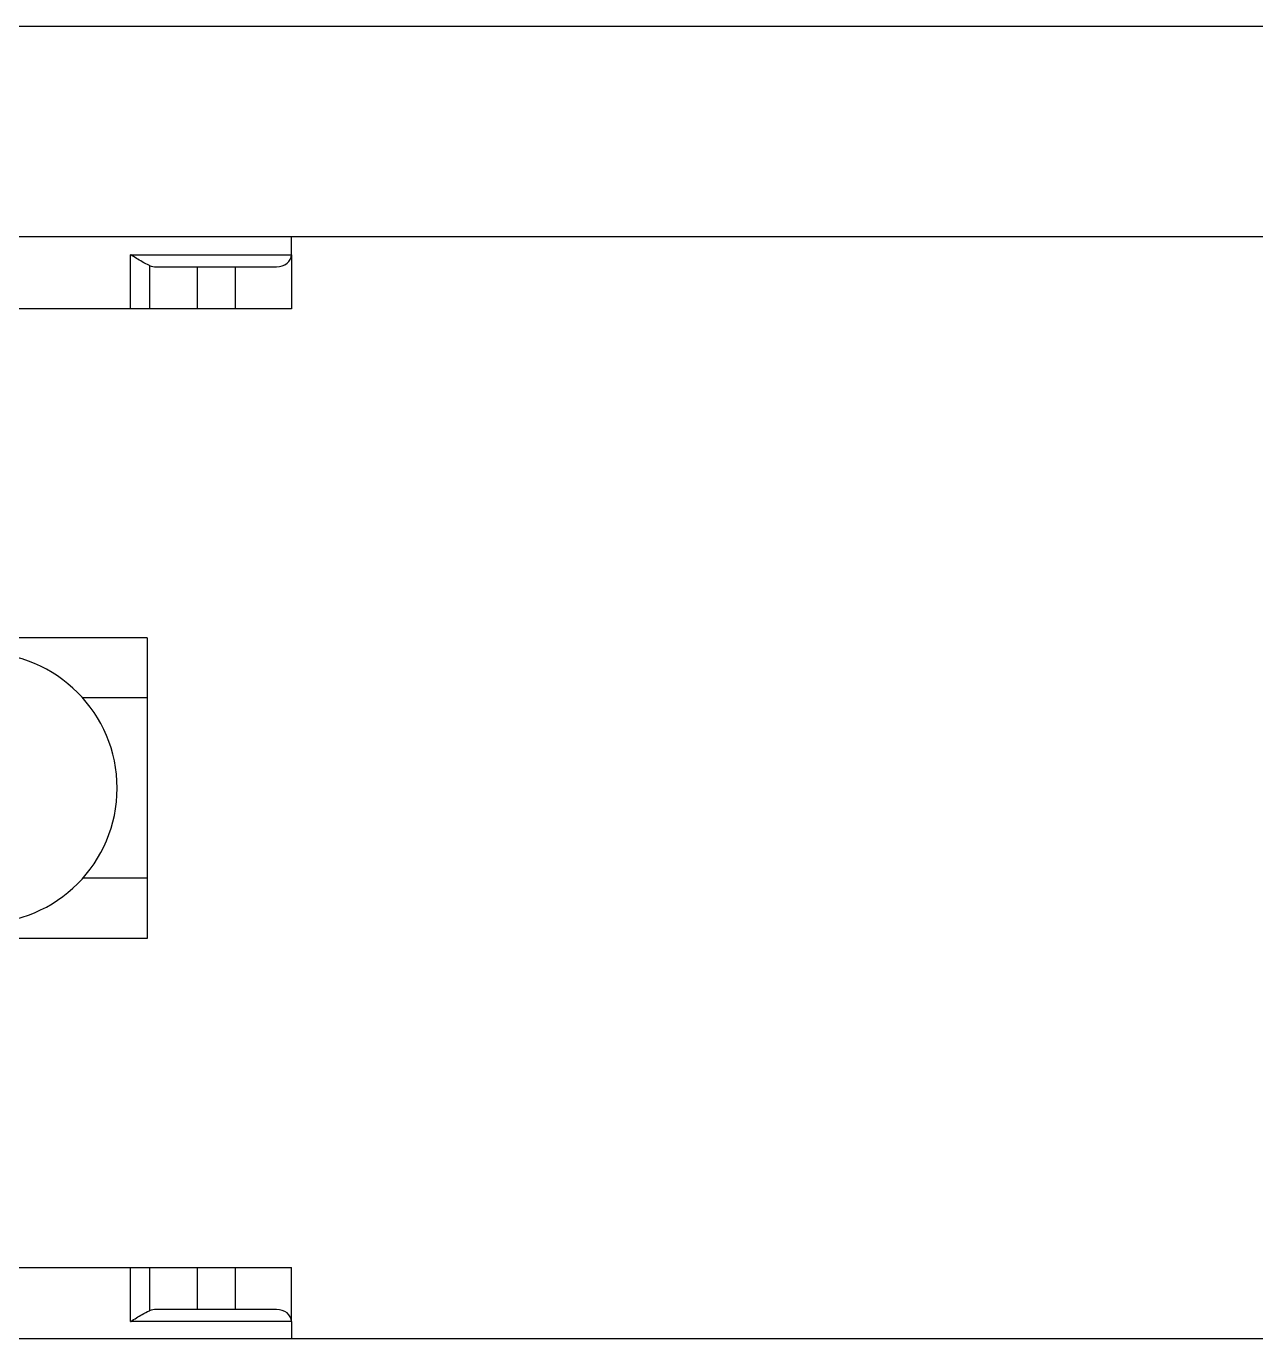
# Model space of a CAD drawing. Header units: inches. Extents: x -1851 to 6314, y -1304 to 4687.
# Drawn here: x 1557.4 to 1566.76, y 2221.22 to 2231.21 of the extents above; entities that cross this region are included whole.
import ezdxf

# ---------------------------------------------------------------- set-up
doc = ezdxf.new("R2010")
doc.units = ezdxf.units.IN
doc.header["$MEASUREMENT"] = 0
doc.layers.add('E-ARRY-TABL', color=9, linetype='Continuous')

# ---------------------------------------------------------------- blocks, each defined once
blk = doc.blocks.new('2.2.1_8 Mid Plan View')
at = {"color": 7, "linetype": 'Continuous', "lineweight": 15}
for p, q in [((-0.30061, -3.73684), (-0.30061, 2.68042)), ((0.30109, 2.68042), (0.30109, -3.73684)), ((0.41592, 2.56559), (0.41592, -3.62201)), ((-0.29117, 0.16896), (-0.30061, 0.16896)), ((-0.29117, 0.16896), (-0.26164, 0.16896)), ((-0.29117, 0.08119), (-0.29117, 0.16896)), ((-0.26164, 0.16896), (-0.26164, 0.1382)), ((0.29117, 0.16896), (0.26164, 0.16896)), ((0.26164, 0.1382), (0.26164, 0.16896)), ((0.29117, 0.16896), (0.29117, 0.08119)), ((0.29117, 0.16896), (0.30109, 0.16896)), ((-0.28461, 0.1382), (-0.28461, 0.16076)), ((0.28461, 0.16076), (0.28461, 0.1382)), ((-0.28461, 0.1382), (-0.26164, 0.1382)), ((-0.28461, 0.1177), (-0.28461, 0.1382)), ((-0.26164, 0.1382), (-0.26164, 0.1177)), ((0.26164, 0.1177), (0.26164, 0.1382)), ((0.26164, 0.1382), (0.28461, 0.1382)), ((0.28461, 0.1382), (0.28461, 0.1177)), ((-0.26164, 0.1177), (-0.28461, 0.1177)), ((-0.28461, 0.09514), (-0.28461, 0.1177)), ((-0.26164, 0.1177), (-0.26164, 0.09143)), ((0.28461, 0.1177), (0.26164, 0.1177)), ((0.26164, 0.09143), (0.26164, 0.1177)), ((0.28461, 0.1177), (0.28461, 0.09514)), ((-0.28532, 0.09143), (-0.26164, 0.09143)), ((-0.26164, 0.09143), (-0.26164, 0.08119)), ((-0.08202, 0.09022), (-0.04921, 0.09022)), ((-0.08202, 0.09022), (-0.08202, -0.1048)), ((-0.04921, 0.09022), (0.04921, 0.09022)), ((0.04921, 0.09022), (0.08202, 0.09022)), ((0.08202, 0.09022), (0.08202, -0.1048)), ((0.26164, 0.09143), (0.28532, 0.09143)), ((0.26164, 0.08119), (0.26164, 0.09143)), ((-0.26164, 0.08119), (-0.29117, 0.08119)), ((-0.26164, 0.08119), (-0.26164, -0.22889)), ((0.29117, 0.08119), (0.26164, 0.08119)), ((0.26164, -0.22889), (0.26164, 0.08119))]:
    blk.add_line(p, q, dxfattribs=at)
at = {"color": 8, "linetype": 'Continuous', "lineweight": 15}
for p, q in [((-0.04921, 0.09022), (-0.04921, 0.05502)), ((0.04921, 0.09022), (0.04921, 0.05502))]:
    blk.add_line(p, q, dxfattribs=at)
at = {"color": 7, "linetype": 'Continuous', "lineweight": 15}
blk.add_arc((0, 0), 0.07382, 0, 180, dxfattribs=at)
for centre, start_param, end_param in [((-0.29117, 0.16076), 4.712389, 6.283185), ((0.29117, 0.16076), 0, 1.570796), ((-0.29117, 0.09514), 4.24319, 4.712389), ((0.29117, 0.09514), 1.570796, 2.039995)]:
    blk.add_ellipse(centre, major_axis=(0, 0.0082), ratio=0.8, start_param=start_param, end_param=end_param, dxfattribs=at)
for points, knots in [([(-0.28532, 0.09143), (-0.28595, 0.09012), (-0.2875, 0.08689), (-0.28984, 0.08329), (-0.29116, 0.0812), (-0.29117, 0.08119)], [0, 0, 0, 0, 0.405195, 0.996287, 1, 1, 1, 1]), ([(0.29117, 0.08119), (0.29116, 0.0812), (0.28984, 0.08329), (0.2875, 0.08689), (0.28595, 0.09012), (0.28532, 0.09143)], [0, 0, 0, 0, 0.003713, 0.594805, 1, 1, 1, 1])]:
    blk.add_open_spline(points, degree=3, knots=knots, dxfattribs=at)
blk = doc.blocks.new('A$C1ac49d95')
at = {"layer": 'E-ARRY-TABL'}
for p, q in [((1.6022, 2243.1645), (87.9376, 2243.1645)), ((0, 2241.5623), (89.5398, 2241.5623)), ((54.4975, 2241.4239), (54.4975, 2241.5623)), ((53.2728, 2241.4239), (54.4975, 2241.4239)), ((53.2728, 2241.0119), (53.2728, 2241.4239)), ((54.4975, 2241.4239), (54.4975, 2241.0119)), ((53.4158, 2241.3423), (53.4158, 2241.0119)), ((53.4675, 2241.3324), (53.7823, 2241.3324)), ((53.7823, 2241.0119), (53.7823, 2241.3324)), ((53.7823, 2241.3324), (54.0683, 2241.3324)), ((54.0683, 2241.3324), (54.0683, 2241.0119)), ((54.0683, 2241.3324), (54.3831, 2241.3324)), ((53.2728, 2241.0119), (48.9464, 2241.0119)), ((53.4158, 2241.0119), (53.2728, 2241.0119)), ((53.7823, 2241.0119), (53.4158, 2241.0119)), ((54.0683, 2241.0119), (53.7823, 2241.0119)), ((54.4975, 2241.0119), (54.0683, 2241.0119)), ((53.3989, 2238.5057), (50.6777, 2238.5057)), ((53.3989, 2238.5057), (53.3989, 2238.0479)), ((53.3989, 2238.0479), (52.9077, 2238.0479)), ((53.3989, 2238.0479), (53.3989, 2236.6746)), ((53.3989, 2236.6746), (52.9077, 2236.6746)), ((53.3989, 2236.6746), (53.3989, 2236.2168)), ((53.3989, 2236.2168), (50.6777, 2236.2168)), ((48.9464, 2233.7105), (53.2728, 2233.7105)), ((53.2728, 2233.2985), (53.2728, 2233.7105)), ((53.2728, 2233.7105), (53.4158, 2233.7105)), ((53.4158, 2233.7105), (53.4158, 2233.3802)), ((53.4158, 2233.7105), (53.7823, 2233.7105)), ((53.7823, 2233.3901), (53.7823, 2233.7105)), ((53.7823, 2233.7105), (54.0683, 2233.7105)), ((54.0683, 2233.7105), (54.0683, 2233.3901)), ((54.0683, 2233.7105), (54.4975, 2233.7105)), ((54.4975, 2233.2985), (54.4975, 2233.7105)), ((53.7823, 2233.3901), (53.4675, 2233.3901)), ((54.0683, 2233.3901), (53.7823, 2233.3901)), ((54.3831, 2233.3901), (54.0683, 2233.3901)), ((54.4975, 2233.2985), (53.2728, 2233.2985)), ((54.4975, 2233.2985), (54.4975, 2233.1668)), ((89.5398, 2233.1668), (0, 2233.1668))]:
    blk.add_line(p, q, dxfattribs=at)
blk.add_arc((52.14, 2237.3612), 1.03, 270, 90, dxfattribs=at)
for centre, start_param, end_param in [((54.3831, 2241.4239), 4.712389, 6.283185), ((53.4675, 2241.4239), 4.24319, 4.712389), ((53.4675, 2233.2985), 1.570796, 2.039995), ((54.3831, 2233.2985), 0, 1.570796)]:
    blk.add_ellipse(centre, major_axis=(0.1144, 0), ratio=0.8, start_param=start_param, end_param=end_param, dxfattribs=at)
for points, knots in [([(53.4158, 2241.3423), (53.3975, 2241.3511), (53.3524, 2241.3727), (53.3022, 2241.4053), (53.273, 2241.4238), (53.2728, 2241.4239)], [0, 0, 0, 0, 0.405195, 0.996287, 1, 1, 1, 1]), ([(53.2728, 2233.2985), (53.273, 2233.2986), (53.3022, 2233.3171), (53.3524, 2233.3498), (53.3975, 2233.3714), (53.4158, 2233.3802)], [0, 0, 0, 0, 0.003713, 0.594805, 1, 1, 1, 1])]:
    blk.add_open_spline(points, degree=3, knots=knots, dxfattribs=at)
at = {"layer": 'E-ARRY-TABL', "xscale": -13.95298604562408, "yscale": 13.95298604562408, "zscale": 13.95298604562408, "rotation": 270}
blk.add_blockref('2.2.1_8 Mid Plan View', (52.14, 2237.3612), dxfattribs=at)

msp = doc.modelspace()

# ---------------------------------------------------------------- block references
msp.add_blockref('A$C1ac49d95', (1504.91807, -11.95114))

doc.saveas('drawing.dxf')
